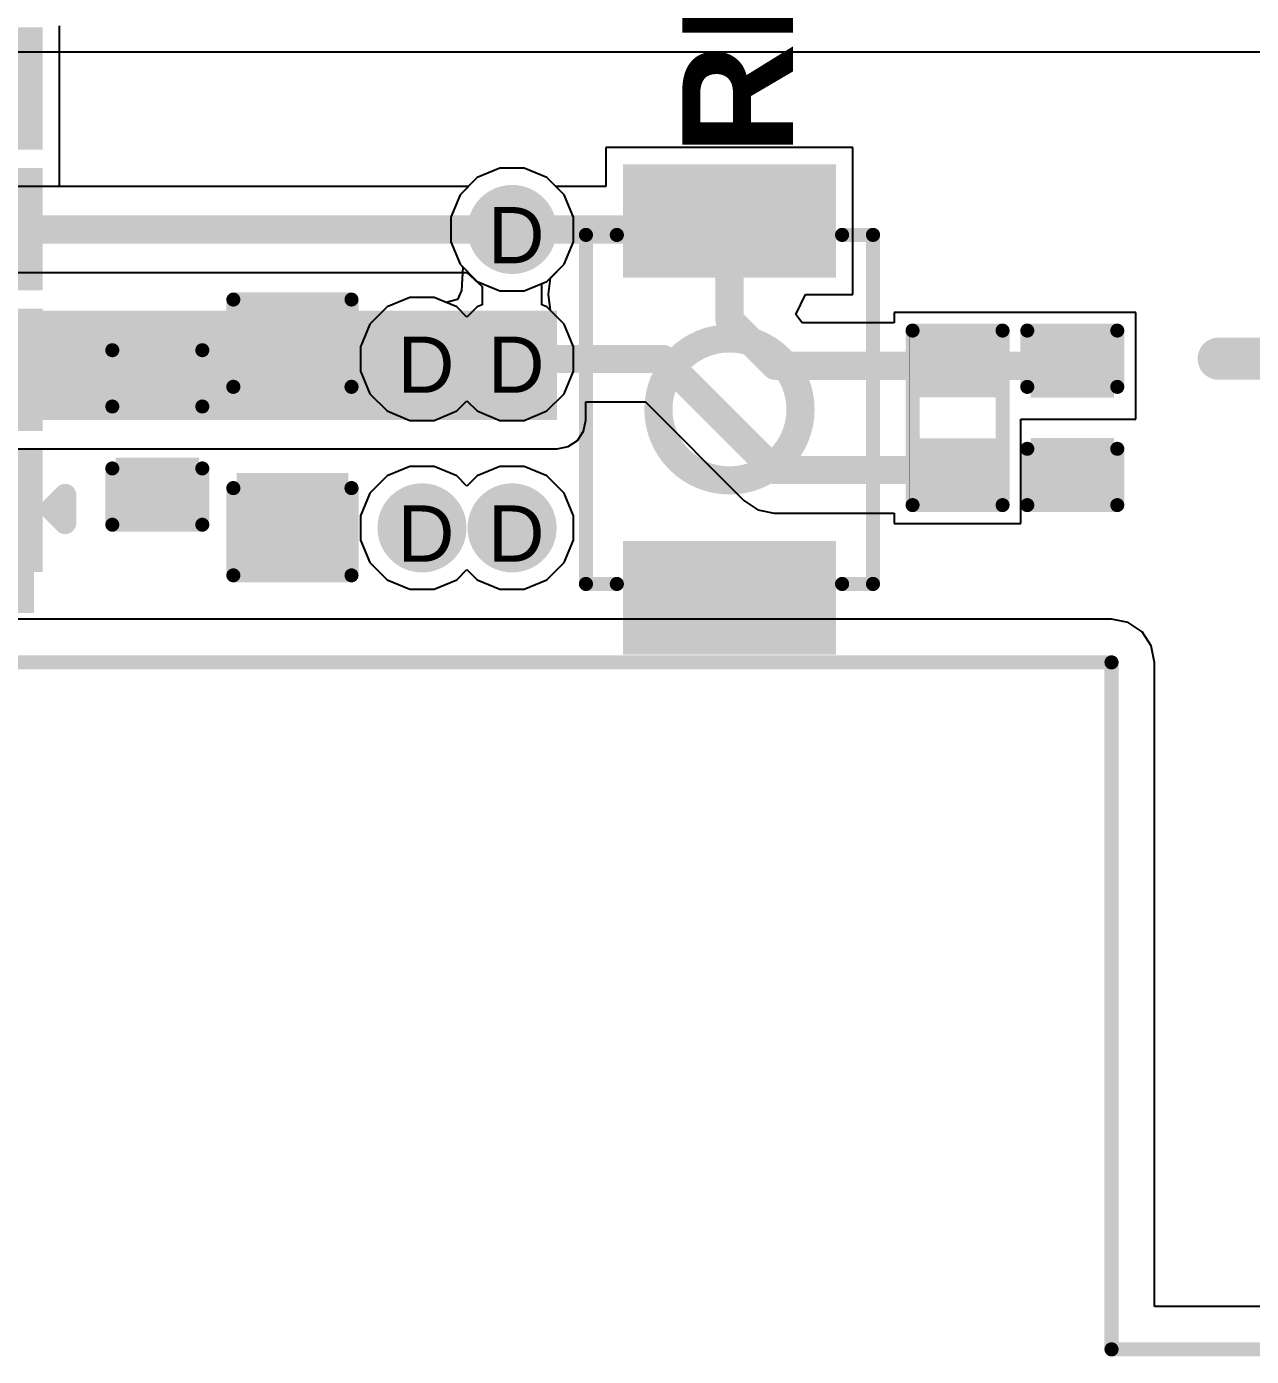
# Model space of a CAD drawing. Header units: inches. Extents: x 0 to 5032, y 0 to 5323.
# Drawn here: x 128.69 to 139.74, y -0.06 to 11.94 of the extents above; entities that cross this region are included whole.
import ezdxf

# ---------------------------------------------------------------- set-up
doc = ezdxf.new("R2010")
doc.units = ezdxf.units.IN
for name, color, linetype in [('Board Outline', 216, 'Continuous'), ('Bottom Layer', 5, 'Continuous'), ('Bottom Solder', 6, 'Continuous'), ('Drill Drawing', 1, 'Continuous'), ('Layer 1', 16, 'Continuous'), ('Layer 2', 76, 'Continuous'), ('Top Layer', 1, 'Continuous'), ('Top Overlay', 2, 'Continuous'), ('Top Paste', 8, 'Continuous'), ('Top Solder', 216, 'Continuous'), ('Via Holes', 16, 'Continuous')]:
    doc.layers.add(name, color=color, linetype=linetype)
doc.styles.add('Arial', font='', dxfattribs={"height": 0.2})
doc.styles.add('Arial_Bold', font='', dxfattribs={"height": 0.2})
doc.styles.get('Arial').set_extended_font_data('Arial')
doc.styles.get('Arial_Bold').set_extended_font_data('Arial', bold=True)

# ---------------------------------------------------------------- blocks, each defined once
blk = doc.blocks.new('C___0402_45')
at = {"layer": 'Top Layer'}
for points in [[(-0.699, -0.318), (-0.699, 0.318), (-0.241, 0.318), (-0.241, -0.318)], [(0.241, -0.318), (0.241, 0.318), (0.699, 0.318), (0.699, -0.318)]]:
    blk.add_hatch(color=1, dxfattribs=at).paths.add_polyline_path(points)
at = {"layer": 'Top Paste'}
for points in [[(-0.699, -0.318), (-0.699, 0.318), (-0.241, 0.318), (-0.241, -0.318)], [(0.241, -0.318), (0.241, 0.318), (0.699, 0.318), (0.699, -0.318)]]:
    blk.add_hatch(color=8, dxfattribs=at).paths.add_polyline_path(points)
at = {"layer": 'Top Solder'}
for points in [[(-0.758, -0.377), (-0.758, 0.377), (-0.181, 0.377), (-0.181, -0.377)], [(0.181, -0.377), (0.181, 0.377), (0.758, 0.377), (0.758, -0.377)]]:
    blk.add_hatch(color=216, dxfattribs=at).paths.add_polyline_path(points)
at = {"layer": 'Top Overlay'}
for points in [[(-0.787, 0.406, 0.127, 0.127, 0), (-0.279, 0.406, 0.127, 0.127, 0)], [(-0.787, 0.406, 0.127, 0.127, 0), (-0.787, -0.406, 0.127, 0.127, 0)], [(0.279, 0.406, 0.127, 0.127, 0), (0.787, 0.406, 0.127, 0.127, 0)], [(0.787, 0.406, 0.127, 0.127, 0), (0.787, -0.406, 0.127, 0.127, 0)], [(-0.787, -0.406, 0.127, 0.127, 0), (-0.279, -0.406, 0.127, 0.127, 0)], [(0.279, -0.406, 0.127, 0.127, 0), (0.787, -0.406, 0.127, 0.127, 0)]]:
    blk.add_lwpolyline(points, format="xyseb", dxfattribs=at)
for points in [[(-0.819, 0.406, 0.0635, 0.0635, 1), (-0.756, 0.406, 0.0635, 0.0635, 1)], [(-0.819, 0.406, 0.0635, 0.0635, 1), (-0.756, 0.406, 0.0635, 0.0635, 1)], [(-0.311, 0.406, 0.0635, 0.0635, 1), (-0.248, 0.406, 0.0635, 0.0635, 1)], [(0.248, 0.406, 0.0635, 0.0635, 1), (0.311, 0.406, 0.0635, 0.0635, 1)], [(0.756, 0.406, 0.0635, 0.0635, 1), (0.819, 0.406, 0.0635, 0.0635, 1)], [(0.756, 0.406, 0.0635, 0.0635, 1), (0.819, 0.406, 0.0635, 0.0635, 1)], [(-0.819, -0.406, 0.0635, 0.0635, 1), (-0.756, -0.406, 0.0635, 0.0635, 1)], [(-0.819, -0.406, 0.0635, 0.0635, 1), (-0.756, -0.406, 0.0635, 0.0635, 1)], [(-0.311, -0.406, 0.0635, 0.0635, 1), (-0.248, -0.406, 0.0635, 0.0635, 1)], [(0.248, -0.406, 0.0635, 0.0635, 1), (0.311, -0.406, 0.0635, 0.0635, 1)], [(0.756, -0.406, 0.0635, 0.0635, 1), (0.819, -0.406, 0.0635, 0.0635, 1)], [(0.756, -0.406, 0.0635, 0.0635, 1), (0.819, -0.406, 0.0635, 0.0635, 1)]]:
    blk.add_lwpolyline(points, format="xyseb", close=True, dxfattribs=at)
blk = doc.blocks.new('38_SMD_M______47')
at = {"layer": 'Top Layer'}
for points in [[(-9.5, 9.33), (-8, 9.33), (-8, 8.43), (-9.5, 8.43)], [(-9.5, 8.06), (-8, 8.06), (-8, 7.16), (-9.5, 7.16)], [(-9.5, 6.79), (-8, 6.79), (-8, 5.89), (-9.5, 5.89)], [(-9.5, 5.52), (-8, 5.52), (-8, 4.62), (-9.5, 4.62)]]:
    blk.add_hatch(color=1, dxfattribs=at).paths.add_polyline_path(points)
at = {"layer": 'Top Overlay'}
blk.add_hatch(color=2, dxfattribs=at).paths.add_polyline_path([(-9.521, 9.362), (-7.541, 9.362), (-7.541, 9.802), (-9.521, 9.802)])
at = {"layer": 'Top Paste'}
for points in [[(-9.5, 9.33), (-8, 9.33), (-8, 8.43), (-9.5, 8.43)], [(-9.5, 8.06), (-8, 8.06), (-8, 7.16), (-9.5, 7.16)], [(-9.5, 6.79), (-8, 6.79), (-8, 5.89), (-9.5, 5.89)], [(-9.5, 5.52), (-8, 5.52), (-8, 4.62), (-9.5, 4.62)]]:
    blk.add_hatch(color=8, dxfattribs=at).paths.add_polyline_path(points)
at = {"layer": 'Top Solder'}
for points in [[(-9.602, 9.432), (-7.898, 9.432), (-7.898, 8.328), (-9.602, 8.328)], [(-9.602, 8.162), (-7.898, 8.162), (-7.898, 7.058), (-9.602, 7.058)], [(-9.602, 6.892), (-7.898, 6.892), (-7.898, 5.788), (-9.602, 5.788)], [(-9.602, 5.622), (-7.898, 5.622), (-7.898, 4.518), (-9.602, 4.518)]]:
    blk.add_hatch(color=216, dxfattribs=at).paths.add_polyline_path(points)
at = {"layer": 'Top Overlay'}
for points in [[(-9.804, 8.992, 0.2, 0.2, 0), (-9.804, 8.738, 0.2, 0.2, 0)], [(-9.677, 8.865, 0.2, 0.2, 0), (-9.804, 8.992, 0.2, 0.2, 0)], [(-9.677, 8.865, 0.2, 0.2, 0), (-9.804, 8.738, 0.2, 0.2, 0)]]:
    blk.add_lwpolyline(points, format="xyseb", dxfattribs=at)
for points in [[(-9.854, 8.992, 0.1, 0.1, 1), (-9.754, 8.992, 0.1, 0.1, 1)], [(-9.854, 8.992, 0.1, 0.1, 1), (-9.754, 8.992, 0.1, 0.1, 1)], [(-9.727, 8.865, 0.1, 0.1, 1), (-9.627, 8.865, 0.1, 0.1, 1)], [(-9.727, 8.865, 0.1, 0.1, 1), (-9.627, 8.865, 0.1, 0.1, 1)], [(-9.854, 8.738, 0.1, 0.1, 1), (-9.754, 8.738, 0.1, 0.1, 1)], [(-9.854, 8.738, 0.1, 0.1, 1), (-9.754, 8.738, 0.1, 0.1, 1)]]:
    blk.add_lwpolyline(points, format="xyseb", close=True, dxfattribs=at)
blk = doc.blocks.new('C___0603_129')
at = {"layer": 'Top Layer'}
for points in [[(-0.381, 0.445), (-0.381, -0.445), (-1.143, -0.445), (-1.143, 0.445)], [(1.143, 0.445), (1.143, -0.445), (0.381, -0.445), (0.381, 0.445)]]:
    blk.add_hatch(color=1, dxfattribs=at).paths.add_polyline_path(points)
at = {"layer": 'Top Paste'}
for points in [[(-0.381, 0.445), (-0.381, -0.445), (-1.143, -0.445), (-1.143, 0.445)], [(1.143, 0.445), (1.143, -0.445), (0.381, -0.445), (0.381, 0.445)]]:
    blk.add_hatch(color=8, dxfattribs=at).paths.add_polyline_path(points)
at = {"layer": 'Top Solder'}
for points in [[(-0.321, 0.504), (-0.321, -0.504), (-1.203, -0.504), (-1.203, 0.504)], [(1.203, 0.504), (1.203, -0.504), (0.321, -0.504), (0.321, 0.504)]]:
    blk.add_hatch(color=216, dxfattribs=at).paths.add_polyline_path(points)
at = {"layer": 'Top Overlay'}
for points in [[(-1.245, 0.533, 0.127, 0.127, 0), (-0.457, 0.533, 0.127, 0.127, 0)], [(-1.245, 0.533, 0.127, 0.127, 0), (-1.245, -0.533, 0.127, 0.127, 0)], [(0.457, 0.533, 0.127, 0.127, 0), (1.245, 0.533, 0.127, 0.127, 0)], [(1.245, 0.533, 0.127, 0.127, 0), (1.245, -0.533, 0.127, 0.127, 0)], [(-1.245, -0.533, 0.127, 0.127, 0), (-0.457, -0.533, 0.127, 0.127, 0)], [(0.457, -0.533, 0.127, 0.127, 0), (1.245, -0.533, 0.127, 0.127, 0)]]:
    blk.add_lwpolyline(points, format="xyseb", dxfattribs=at)
for points in [[(-1.276, 0.533, 0.0635, 0.0635, 1), (-1.213, 0.533, 0.0635, 0.0635, 1)], [(-1.276, 0.533, 0.0635, 0.0635, 1), (-1.213, 0.533, 0.0635, 0.0635, 1)], [(-0.489, 0.533, 0.0635, 0.0635, 1), (-0.425, 0.533, 0.0635, 0.0635, 1)], [(0.425, 0.533, 0.0635, 0.0635, 1), (0.489, 0.533, 0.0635, 0.0635, 1)], [(1.213, 0.533, 0.0635, 0.0635, 1), (1.276, 0.533, 0.0635, 0.0635, 1)], [(1.213, 0.533, 0.0635, 0.0635, 1), (1.276, 0.533, 0.0635, 0.0635, 1)], [(-1.276, -0.533, 0.0635, 0.0635, 1), (-1.213, -0.533, 0.0635, 0.0635, 1)], [(-1.276, -0.533, 0.0635, 0.0635, 1), (-1.213, -0.533, 0.0635, 0.0635, 1)], [(-0.489, -0.533, 0.0635, 0.0635, 1), (-0.425, -0.533, 0.0635, 0.0635, 1)], [(0.425, -0.533, 0.0635, 0.0635, 1), (0.489, -0.533, 0.0635, 0.0635, 1)], [(1.213, -0.533, 0.0635, 0.0635, 1), (1.276, -0.533, 0.0635, 0.0635, 1)], [(1.213, -0.533, 0.0635, 0.0635, 1), (1.276, -0.533, 0.0635, 0.0635, 1)]]:
    blk.add_lwpolyline(points, format="xyseb", close=True, dxfattribs=at)
blk = doc.blocks.new('B3U_1000P_377')
at = {"layer": 'Top Layer'}
for points in [[(-2.11, 0.86), (-1.29, 0.86), (-1.29, -0.86), (-2.11, -0.86)], [(1.29, 0.86), (2.11, 0.86), (2.11, -0.86), (1.29, -0.86)]]:
    blk.add_hatch(color=1, dxfattribs=at).paths.add_polyline_path(points)
at = {"layer": 'Top Paste'}
for points in [[(-2.11, 0.86), (-1.29, 0.86), (-1.29, -0.86), (-2.11, -0.86)], [(1.29, 0.86), (2.11, 0.86), (2.11, -0.86), (1.29, -0.86)]]:
    blk.add_hatch(color=8, dxfattribs=at).paths.add_polyline_path(points)
at = {"layer": 'Top Solder'}
for points in [[(-2.212, 0.962), (-1.188, 0.962), (-1.188, -0.962), (-2.212, -0.962)], [(1.188, 0.962), (2.212, 0.962), (2.212, -0.962), (1.188, -0.962)]]:
    blk.add_hatch(color=216, dxfattribs=at).paths.add_polyline_path(points)
at = {"layer": 'Top Overlay'}
for points in [[(-1.575, 1.295, 0.127, 0.127, 0), (-1.575, 1.016, 0.127, 0.127, 0)], [(-1.575, 1.295, 0.127, 0.127, 0), (1.575, 1.295, 0.127, 0.127, 0)], [(1.575, 1.295, 0.127, 0.127, 0), (1.575, 1.016, 0.127, 0.127, 0)], [(-1.575, -1.016, 0.127, 0.127, 0), (-1.575, -1.295, 0.127, 0.127, 0)], [(1.575, -1.016, 0.127, 0.127, 0), (1.575, -1.295, 0.127, 0.127, 0)], [(-1.575, -1.295, 0.127, 0.127, 0), (1.575, -1.295, 0.127, 0.127, 0)]]:
    blk.add_lwpolyline(points, format="xyseb", dxfattribs=at)
for points in [[(-1.607, 1.295, 0.0635, 0.0635, 1), (-1.543, 1.295, 0.0635, 0.0635, 1)], [(-1.607, 1.295, 0.0635, 0.0635, 1), (-1.543, 1.295, 0.0635, 0.0635, 1)], [(1.543, 1.295, 0.0635, 0.0635, 1), (1.607, 1.295, 0.0635, 0.0635, 1)], [(1.543, 1.295, 0.0635, 0.0635, 1), (1.607, 1.295, 0.0635, 0.0635, 1)], [(-1.607, 1.016, 0.0635, 0.0635, 1), (-1.543, 1.016, 0.0635, 0.0635, 1)], [(1.543, 1.016, 0.0635, 0.0635, 1), (1.607, 1.016, 0.0635, 0.0635, 1)], [(0.641, 0, 0.254, 0.254, 1), (-0.641, 0, 0.254, 0.254, 1)], [(-0.705, 0, 0.127, 0.127, 1), (-0.578, 0, 0.127, 0.127, 1)], [(0.578, 0, 0.127, 0.127, 1), (0.705, 0, 0.127, 0.127, 1)], [(-1.607, -1.016, 0.0635, 0.0635, 1), (-1.543, -1.016, 0.0635, 0.0635, 1)], [(1.543, -1.016, 0.0635, 0.0635, 1), (1.607, -1.016, 0.0635, 0.0635, 1)], [(-1.607, -1.295, 0.0635, 0.0635, 1), (-1.543, -1.295, 0.0635, 0.0635, 1)], [(-1.607, -1.295, 0.0635, 0.0635, 1), (-1.543, -1.295, 0.0635, 0.0635, 1)], [(1.543, -1.295, 0.0635, 0.0635, 1), (1.607, -1.295, 0.0635, 0.0635, 1)], [(1.543, -1.295, 0.0635, 0.0635, 1), (1.607, -1.295, 0.0635, 0.0635, 1)]]:
    blk.add_lwpolyline(points, format="xyseb", close=True, dxfattribs=at)
blk = doc.blocks.new('R___0402_420')
at = {"layer": 'Top Layer'}
for points in [[(-0.699, -0.318), (-0.699, 0.317), (-0.241, 0.317), (-0.241, -0.318)], [(0.241, -0.318), (0.241, 0.317), (0.699, 0.317), (0.699, -0.318)]]:
    blk.add_hatch(color=1, dxfattribs=at).paths.add_polyline_path(points)
at = {"layer": 'Top Paste'}
for points in [[(-0.699, -0.318), (-0.699, 0.317), (-0.241, 0.317), (-0.241, -0.318)], [(0.241, -0.318), (0.241, 0.317), (0.699, 0.317), (0.699, -0.318)]]:
    blk.add_hatch(color=8, dxfattribs=at).paths.add_polyline_path(points)
at = {"layer": 'Top Solder'}
for points in [[(-0.754, -0.373), (-0.754, 0.373), (-0.186, 0.373), (-0.186, -0.373)], [(0.186, -0.373), (0.186, 0.373), (0.754, 0.373), (0.754, -0.373)]]:
    blk.add_hatch(color=216, dxfattribs=at).paths.add_polyline_path(points)
at = {"layer": 'Top Overlay'}
for points in [[(0.787, 0.406, 0.127, 0.127, 0), (-0.787, 0.406, 0.127, 0.127, 0)], [(-0.787, -0.406, 0.127, 0.127, 0), (-0.787, 0.406, 0.127, 0.127, 0)], [(0.787, -0.406, 0.127, 0.127, 0), (0.787, 0.406, 0.127, 0.127, 0)], [(0.787, -0.406, 0.127, 0.127, 0), (-0.787, -0.406, 0.127, 0.127, 0)], [(0.813, -0.432, 0.00323, 0.00323, 0), (-0.813, -0.432, 0.00323, 0.00323, 0)]]:
    blk.add_lwpolyline(points, format="xyseb", dxfattribs=at)
for points in [[(-0.819, 0.406, 0.0635, 0.0635, 1), (-0.756, 0.406, 0.0635, 0.0635, 1)], [(-0.819, 0.406, 0.0635, 0.0635, 1), (-0.756, 0.406, 0.0635, 0.0635, 1)], [(0.756, 0.406, 0.0635, 0.0635, 1), (0.819, 0.406, 0.0635, 0.0635, 1)], [(0.756, 0.406, 0.0635, 0.0635, 1), (0.819, 0.406, 0.0635, 0.0635, 1)], [(-0.819, -0.406, 0.0635, 0.0635, 1), (-0.756, -0.406, 0.0635, 0.0635, 1)], [(-0.819, -0.406, 0.0635, 0.0635, 1), (-0.756, -0.406, 0.0635, 0.0635, 1)], [(0.756, -0.406, 0.0635, 0.0635, 1), (0.819, -0.406, 0.0635, 0.0635, 1)], [(0.756, -0.406, 0.0635, 0.0635, 1), (0.819, -0.406, 0.0635, 0.0635, 1)], [(-0.814, -0.432, 0.00161, 0.00161, 1), (-0.812, -0.432, 0.00161, 0.00161, 1)], [(0.812, -0.432, 0.00161, 0.00161, 1), (0.814, -0.432, 0.00161, 0.00161, 1)]]:
    blk.add_lwpolyline(points, format="xyseb", close=True, dxfattribs=at)
blk = doc.blocks.new('C___0402_473')
at = {"layer": 'Top Layer'}
for points in [[(-0.699, -0.318), (-0.699, 0.318), (-0.241, 0.318), (-0.241, -0.318)], [(0.241, -0.318), (0.241, 0.318), (0.699, 0.318), (0.699, -0.318)]]:
    blk.add_hatch(color=1, dxfattribs=at).paths.add_polyline_path(points)
at = {"layer": 'Top Paste'}
for points in [[(-0.699, -0.318), (-0.699, 0.318), (-0.241, 0.318), (-0.241, -0.318)], [(0.241, -0.318), (0.241, 0.318), (0.699, 0.318), (0.699, -0.318)]]:
    blk.add_hatch(color=8, dxfattribs=at).paths.add_polyline_path(points)
at = {"layer": 'Top Solder'}
for points in [[(-0.758, -0.377), (-0.758, 0.377), (-0.181, 0.377), (-0.181, -0.377)], [(0.181, -0.377), (0.181, 0.377), (0.758, 0.377), (0.758, -0.377)]]:
    blk.add_hatch(color=216, dxfattribs=at).paths.add_polyline_path(points)
at = {"layer": 'Top Overlay'}
for points in [[(-0.787, 0.406, 0.127, 0.127, 0), (-0.787, -0.406, 0.127, 0.127, 0)], [(-0.787, 0.406, 0.127, 0.127, 0), (-0.279, 0.406, 0.127, 0.127, 0)], [(0.279, 0.406, 0.127, 0.127, 0), (0.787, 0.406, 0.127, 0.127, 0)], [(0.787, 0.406, 0.127, 0.127, 0), (0.787, -0.406, 0.127, 0.127, 0)], [(-0.787, -0.406, 0.127, 0.127, 0), (-0.279, -0.406, 0.127, 0.127, 0)], [(0.279, -0.406, 0.127, 0.127, 0), (0.787, -0.406, 0.127, 0.127, 0)]]:
    blk.add_lwpolyline(points, format="xyseb", dxfattribs=at)
for points in [[(-0.819, 0.406, 0.0635, 0.0635, 1), (-0.756, 0.406, 0.0635, 0.0635, 1)], [(-0.819, 0.406, 0.0635, 0.0635, 1), (-0.756, 0.406, 0.0635, 0.0635, 1)], [(-0.311, 0.406, 0.0635, 0.0635, 1), (-0.248, 0.406, 0.0635, 0.0635, 1)], [(0.248, 0.406, 0.0635, 0.0635, 1), (0.311, 0.406, 0.0635, 0.0635, 1)], [(0.756, 0.406, 0.0635, 0.0635, 1), (0.819, 0.406, 0.0635, 0.0635, 1)], [(0.756, 0.406, 0.0635, 0.0635, 1), (0.819, 0.406, 0.0635, 0.0635, 1)], [(-0.819, -0.406, 0.0635, 0.0635, 1), (-0.756, -0.406, 0.0635, 0.0635, 1)], [(-0.819, -0.406, 0.0635, 0.0635, 1), (-0.756, -0.406, 0.0635, 0.0635, 1)], [(-0.311, -0.406, 0.0635, 0.0635, 1), (-0.248, -0.406, 0.0635, 0.0635, 1)], [(0.248, -0.406, 0.0635, 0.0635, 1), (0.311, -0.406, 0.0635, 0.0635, 1)], [(0.756, -0.406, 0.0635, 0.0635, 1), (0.819, -0.406, 0.0635, 0.0635, 1)], [(0.756, -0.406, 0.0635, 0.0635, 1), (0.819, -0.406, 0.0635, 0.0635, 1)]]:
    blk.add_lwpolyline(points, format="xyseb", close=True, dxfattribs=at)

msp = doc.modelspace()

# ---------------------------------------------------------------- hatches: boundary and pattern name
at = {"layer": 'Bottom Layer'}
h = msp.add_hatch(color=5, dxfattribs=at)
edge = h.paths.add_edge_path()
edge.add_arc((133.071, 10.107), 0.3, 0, 360)
h = msp.add_hatch(color=5, dxfattribs=at)
edge = h.paths.add_edge_path()
edge.add_arc((132.258, 8.938), 0.3, 0, 360)
h = msp.add_hatch(color=5, dxfattribs=at)
edge = h.paths.add_edge_path()
edge.add_arc((133.071, 8.938), 0.3, 0, 360)
h = msp.add_hatch(color=5, dxfattribs=at)
edge = h.paths.add_edge_path()
edge.add_arc((132.258, 7.414), 0.3, 0, 360)
h = msp.add_hatch(color=5, dxfattribs=at)
edge = h.paths.add_edge_path()
edge.add_arc((133.071, 7.414), 0.3, 0, 360)
at = {"layer": 'Bottom Solder'}
h = msp.add_hatch(color=6, dxfattribs=at)
edge = h.paths.add_edge_path()
edge.add_arc((133.071, 10.107), 0.402, 0, 360)
h = msp.add_hatch(color=6, dxfattribs=at)
edge = h.paths.add_edge_path()
edge.add_arc((132.258, 8.938), 0.402, 0, 360)
h = msp.add_hatch(color=6, dxfattribs=at)
edge = h.paths.add_edge_path()
edge.add_arc((133.071, 8.938), 0.402, 0, 360)
h = msp.add_hatch(color=6, dxfattribs=at)
edge = h.paths.add_edge_path()
edge.add_arc((132.258, 7.414), 0.402, 0, 360)
h = msp.add_hatch(color=6, dxfattribs=at)
edge = h.paths.add_edge_path()
edge.add_arc((133.071, 7.414), 0.402, 0, 360)
at = {"layer": 'Layer 1'}
h = msp.add_hatch(color=16, dxfattribs=at)
edge = h.paths.add_edge_path()
edge.add_arc((133.071, 10.107), 0.3, 0, 360)
h = msp.add_hatch(color=16, dxfattribs=at)
edge = h.paths.add_edge_path()
edge.add_arc((132.258, 8.938), 0.3, 0, 360)
h = msp.add_hatch(color=16, dxfattribs=at)
edge = h.paths.add_edge_path()
edge.add_arc((133.071, 8.938), 0.3, 0, 360)
h = msp.add_hatch(color=16, dxfattribs=at)
edge = h.paths.add_edge_path()
edge.add_arc((132.258, 7.414), 0.3, 0, 360)
h = msp.add_hatch(color=16, dxfattribs=at)
edge = h.paths.add_edge_path()
edge.add_arc((133.071, 7.414), 0.3, 0, 360)
at = {"layer": 'Layer 2'}
h = msp.add_hatch(color=76, dxfattribs=at)
edge = h.paths.add_edge_path()
edge.add_arc((133.071, 10.107), 0.3, 0, 360)
h = msp.add_hatch(color=76, dxfattribs=at)
edge = h.paths.add_edge_path()
edge.add_arc((132.258, 8.938), 0.3, 0, 360)
h = msp.add_hatch(color=76, dxfattribs=at)
edge = h.paths.add_edge_path()
edge.add_arc((133.071, 8.938), 0.3, 0, 360)
h = msp.add_hatch(color=76, dxfattribs=at)
edge = h.paths.add_edge_path()
edge.add_arc((132.258, 7.414), 0.3, 0, 360)
h = msp.add_hatch(color=76, dxfattribs=at)
edge = h.paths.add_edge_path()
edge.add_arc((133.071, 7.414), 0.3, 0, 360)
at = {"layer": 'Top Layer'}
h = msp.add_hatch(color=1, dxfattribs=at)
edge = h.paths.add_edge_path()
edge.add_arc((133.071, 10.107), 0.3, 0, 360)
msp.add_hatch(color=1, dxfattribs=at).paths.add_polyline_path([(127.235, 8.387), (133.477, 8.387), (133.477, 9.373), (127.235, 9.373)])
h = msp.add_hatch(color=1, dxfattribs=at)
edge = h.paths.add_edge_path()
edge.add_arc((132.258, 8.938), 0.3, 0, 360)
h = msp.add_hatch(color=1, dxfattribs=at)
edge = h.paths.add_edge_path()
edge.add_arc((133.071, 8.938), 0.3, 0, 360)
h = msp.add_hatch(color=1, dxfattribs=at)
edge = h.paths.add_edge_path()
edge.add_arc((132.258, 7.414), 0.3, 0, 360)
h = msp.add_hatch(color=1, dxfattribs=at)
edge = h.paths.add_edge_path()
edge.add_arc((133.071, 7.414), 0.3, 0, 360)
at = {"layer": 'Top Solder'}
h = msp.add_hatch(color=216, dxfattribs=at)
edge = h.paths.add_edge_path()
edge.add_arc((133.071, 10.107), 0.402, 0, 360)
h = msp.add_hatch(color=216, dxfattribs=at)
edge = h.paths.add_edge_path()
edge.add_arc((132.258, 8.938), 0.402, 0, 360)
h = msp.add_hatch(color=216, dxfattribs=at)
edge = h.paths.add_edge_path()
edge.add_arc((133.071, 8.938), 0.402, 0, 360)
h = msp.add_hatch(color=216, dxfattribs=at)
edge = h.paths.add_edge_path()
edge.add_arc((132.258, 7.414), 0.402, 0, 360)
h = msp.add_hatch(color=216, dxfattribs=at)
edge = h.paths.add_edge_path()
edge.add_arc((133.071, 7.414), 0.402, 0, 360)
at = {"layer": 'Via Holes'}
h = msp.add_hatch(color=7, dxfattribs=at)
edge = h.paths.add_edge_path()
edge.add_arc((133.071, 10.107), 0.15, 0, 360)
h = msp.add_hatch(color=7, dxfattribs=at)
edge = h.paths.add_edge_path()
edge.add_arc((132.258, 8.938), 0.15, 0, 360)
h = msp.add_hatch(color=7, dxfattribs=at)
edge = h.paths.add_edge_path()
edge.add_arc((133.071, 8.938), 0.15, 0, 360)
h = msp.add_hatch(color=7, dxfattribs=at)
edge = h.paths.add_edge_path()
edge.add_arc((132.258, 7.414), 0.15, 0, 360)
h = msp.add_hatch(color=7, dxfattribs=at)
edge = h.paths.add_edge_path()
edge.add_arc((133.071, 7.414), 0.15, 0, 360)

# ---------------------------------------------------------------- linework, layer by layer
at = {"layer": 'Board Outline'}
for points in [[(100.293, 6.2, 0.127, 0.127, 0), (138.479, 6.2, 0.127, 0.127, 0)], [(138.479, 0, 0.127, 0.127, 0), (138.479, 6.2, 0.127, 0.127, 0)], [(138.479, 0, 0.127, 0.127, 0), (200, 0, 0.127, 0.127, 0)]]:
    msp.add_lwpolyline(points, format="xyseb", dxfattribs=at)
for points in [[(138.447, 6.2, 0.0635, 0.0635, 1), (138.511, 6.2, 0.0635, 0.0635, 1)], [(138.447, 6.2, 0.0635, 0.0635, 1), (138.511, 6.2, 0.0635, 0.0635, 1)], [(138.447, 0, 0.0635, 0.0635, 1), (138.511, 0, 0.0635, 0.0635, 1)], [(138.447, 0, 0.0635, 0.0635, 1), (138.511, 0, 0.0635, 0.0635, 1)]]:
    msp.add_lwpolyline(points, format="xyseb", close=True, dxfattribs=at)
at = {"layer": 'Bottom Layer'}
for p, q in [((132.757, 10.576), (132.676, 10.495)), ((132.96, 10.661), (132.757, 10.576)), ((133.181, 10.661), (132.96, 10.661)), ((133.384, 10.576), (133.181, 10.661)), ((133.54, 10.42), (133.384, 10.576)), ((132.676, 10.495), (110.508, 10.495)), ((133.625, 10.217), (133.54, 10.42)), ((133.625, 9.996), (133.625, 10.217)), ((133.54, 9.793), (133.625, 9.996)), ((133.384, 9.637), (133.54, 9.793)), ((110.669, 9.718), (132.664, 9.718)), ((132.664, 9.718), (132.801, 9.592)), ((133.34, 9.619), (133.384, 9.637)), ((133.34, 9.426), (133.34, 9.619)), ((132.148, 9.492), (131.944, 9.408)), ((132.368, 9.492), (132.148, 9.492)), ((132.572, 9.408), (132.368, 9.492)), ((132.801, 9.592), (132.801, 9.426)), ((131.944, 9.408), (131.788, 9.252)), ((132.664, 9.315), (132.572, 9.408)), ((132.757, 9.408), (132.664, 9.315)), ((132.801, 9.426), (132.757, 9.408)), ((133.384, 9.408), (133.34, 9.426)), ((133.54, 9.252), (133.384, 9.408)), ((131.788, 9.252), (131.704, 9.048)), ((133.625, 9.048), (133.54, 9.252)), ((131.704, 9.048), (131.704, 8.828)), ((133.625, 8.828), (133.625, 9.048)), ((131.704, 8.828), (131.788, 8.624)), ((133.54, 8.624), (133.625, 8.828)), ((131.788, 8.624), (131.944, 8.469)), ((132.572, 8.469), (132.664, 8.561)), ((132.664, 8.561), (132.757, 8.469)), ((133.384, 8.469), (133.54, 8.624)), ((131.944, 8.469), (132.148, 8.384)), ((132.368, 8.384), (132.572, 8.469)), ((132.757, 8.469), (132.96, 8.384)), ((133.181, 8.384), (133.384, 8.469)), ((132.148, 8.384), (132.368, 8.384)), ((132.96, 8.384), (133.181, 8.384)), ((138.479, 6.589), (100.293, 6.589)), ((138.628, 6.559), (138.479, 6.589)), ((138.754, 6.475), (138.628, 6.559)), ((138.838, 6.349), (138.754, 6.475)), ((138.868, 6.2), (138.838, 6.349)), ((138.868, 0.388), (138.868, 6.2)), ((195.516, 0.388), (138.868, 0.388))]:
    msp.add_line(p, q, dxfattribs=at)
msp.add_lwpolyline([(110.508, 10.107, 0.254, 0.254, 0), (133.071, 10.107, 0.254, 0.254, 0)], format="xyseb", dxfattribs=at)
msp.add_lwpolyline([(133.007, 10.107, 0.127, 0.127, 1), (133.134, 10.107, 0.127, 0.127, 1)], format="xyseb", close=True, dxfattribs=at)
at = {"layer": 'Layer 1'}
for p, q in [((94.894, 11.709), (141.471, 11.709)), ((132.757, 10.576), (132.601, 10.42)), ((132.96, 10.661), (132.757, 10.576)), ((133.181, 10.661), (132.96, 10.661)), ((133.384, 10.576), (133.181, 10.661)), ((133.54, 10.42), (133.384, 10.576)), ((132.601, 10.42), (132.517, 10.217)), ((133.625, 10.217), (133.54, 10.42)), ((132.517, 10.217), (132.517, 9.996)), ((133.625, 9.996), (133.625, 10.217)), ((132.517, 9.996), (132.601, 9.793)), ((133.54, 9.793), (133.625, 9.996)), ((132.601, 9.793), (132.627, 9.767)), ((132.627, 9.767), (132.613, 9.556)), ((133.417, 9.669), (133.54, 9.793)), ((133.399, 9.522), (133.417, 9.669)), ((132.148, 9.492), (131.944, 9.408)), ((132.368, 9.492), (132.148, 9.492)), ((132.477, 9.447), (132.368, 9.492)), ((132.613, 9.556), (132.579, 9.476)), ((133.417, 9.375), (133.399, 9.522)), ((131.944, 9.408), (131.788, 9.252)), ((132.579, 9.476), (132.477, 9.447)), ((133.54, 9.252), (133.417, 9.375)), ((131.788, 9.252), (131.704, 9.048)), ((133.625, 9.048), (133.54, 9.252)), ((131.704, 9.048), (131.704, 8.828)), ((133.625, 8.828), (133.625, 9.048)), ((131.704, 8.828), (131.788, 8.624)), ((133.54, 8.624), (133.625, 8.828)), ((131.788, 8.624), (131.944, 8.469)), ((132.572, 8.469), (132.664, 8.561)), ((132.664, 8.561), (132.757, 8.469)), ((133.384, 8.469), (133.54, 8.624)), ((131.944, 8.469), (132.148, 8.384)), ((132.368, 8.384), (132.572, 8.469)), ((132.757, 8.469), (132.96, 8.384)), ((133.181, 8.384), (133.384, 8.469)), ((132.148, 8.384), (132.368, 8.384)), ((132.96, 8.384), (133.181, 8.384)), ((132.148, 7.968), (131.944, 7.884)), ((132.368, 7.968), (132.148, 7.968)), ((132.572, 7.884), (132.368, 7.968)), ((132.96, 7.968), (132.757, 7.884)), ((133.181, 7.968), (132.96, 7.968)), ((133.384, 7.884), (133.181, 7.968)), ((131.944, 7.884), (131.788, 7.728)), ((132.664, 7.791), (132.572, 7.884)), ((132.757, 7.884), (132.664, 7.791)), ((133.54, 7.728), (133.384, 7.884)), ((131.788, 7.728), (131.704, 7.524)), ((133.625, 7.524), (133.54, 7.728)), ((131.704, 7.524), (131.704, 7.304)), ((133.625, 7.304), (133.625, 7.524)), ((131.704, 7.304), (131.788, 7.1)), ((133.54, 7.1), (133.625, 7.304)), ((131.788, 7.1), (131.944, 6.945)), ((133.384, 6.945), (133.54, 7.1)), ((132.572, 6.945), (132.664, 7.037)), ((132.664, 7.037), (132.757, 6.945)), ((131.944, 6.945), (132.148, 6.86)), ((132.148, 6.86), (132.368, 6.86)), ((132.368, 6.86), (132.572, 6.945)), ((132.757, 6.945), (132.96, 6.86)), ((132.96, 6.86), (133.181, 6.86)), ((133.181, 6.86), (133.384, 6.945)), ((138.479, 6.589), (100.293, 6.589)), ((138.628, 6.559), (138.479, 6.589)), ((138.754, 6.475), (138.628, 6.559)), ((138.838, 6.349), (138.754, 6.475)), ((138.868, 6.2), (138.838, 6.349)), ((138.868, 0.388), (138.868, 6.2)), ((199.612, 0.388), (138.868, 0.388))]:
    msp.add_line(p, q, dxfattribs=at)
msp.add_lwpolyline([(139.446, 8.941, 0.381, 0.381, 0), (141.961, 8.941, 0.381, 0.381, 0)], format="xyseb", dxfattribs=at)
msp.add_lwpolyline([(139.351, 8.941, 0.191, 0.191, 1), (139.541, 8.941, 0.191, 0.191, 1)], format="xyseb", close=True, dxfattribs=at)
at = {"layer": 'Layer 2'}
for p, q in [((132.757, 10.576), (132.601, 10.42)), ((132.96, 10.661), (132.757, 10.576)), ((133.181, 10.661), (132.96, 10.661)), ((133.384, 10.576), (133.181, 10.661)), ((133.54, 10.42), (133.384, 10.576)), ((132.601, 10.42), (132.517, 10.217)), ((133.625, 10.217), (133.54, 10.42)), ((132.517, 10.217), (132.517, 9.996)), ((133.625, 9.996), (133.625, 10.217)), ((132.517, 9.996), (132.601, 9.793)), ((133.54, 9.793), (133.625, 9.996)), ((132.601, 9.793), (132.757, 9.637)), ((133.384, 9.637), (133.54, 9.793)), ((132.757, 9.637), (132.96, 9.553)), ((133.181, 9.553), (133.384, 9.637)), ((132.96, 9.553), (133.181, 9.553)), ((132.148, 7.968), (131.944, 7.884)), ((132.368, 7.968), (132.148, 7.968)), ((132.572, 7.884), (132.368, 7.968)), ((132.96, 7.968), (132.757, 7.884)), ((133.181, 7.968), (132.96, 7.968)), ((133.384, 7.884), (133.181, 7.968)), ((131.944, 7.884), (131.788, 7.728)), ((132.664, 7.791), (132.572, 7.884)), ((132.757, 7.884), (132.664, 7.791)), ((133.54, 7.728), (133.384, 7.884)), ((131.788, 7.728), (131.704, 7.524)), ((133.625, 7.524), (133.54, 7.728)), ((131.704, 7.524), (131.704, 7.304)), ((133.625, 7.304), (133.625, 7.524)), ((131.704, 7.304), (131.788, 7.1)), ((133.54, 7.1), (133.625, 7.304)), ((131.788, 7.1), (131.944, 6.945)), ((133.384, 6.945), (133.54, 7.1)), ((132.572, 6.945), (132.664, 7.037)), ((132.664, 7.037), (132.757, 6.945)), ((131.944, 6.945), (132.148, 6.86)), ((132.148, 6.86), (132.368, 6.86)), ((132.368, 6.86), (132.572, 6.945)), ((132.757, 6.945), (132.96, 6.86)), ((132.96, 6.86), (133.181, 6.86)), ((133.181, 6.86), (133.384, 6.945)), ((138.479, 6.589), (100.293, 6.589)), ((138.628, 6.559), (138.479, 6.589)), ((138.754, 6.475), (138.628, 6.559)), ((138.838, 6.349), (138.754, 6.475)), ((138.868, 6.2), (138.838, 6.349)), ((138.868, 0.388), (138.868, 6.2)), ((195.387, 0.388), (138.868, 0.388))]:
    msp.add_line(p, q, dxfattribs=at)
at = {"layer": 'Top Layer'}
for p, q in [((128.988, 10.813), (128.988, 11.945)), ((128.988, 10.813), (128.988, 10.813)), ((128.988, 10.495), (128.988, 10.813)), ((136.146, 10.847), (133.918, 10.847)), ((133.918, 10.847), (133.918, 10.495)), ((136.146, 9.519), (136.146, 10.847)), ((132.757, 10.576), (132.676, 10.495)), ((132.96, 10.661), (132.757, 10.576)), ((133.181, 10.661), (132.96, 10.661)), ((133.384, 10.576), (133.181, 10.661)), ((133.466, 10.495), (133.384, 10.576)), ((132.676, 10.495), (128.988, 10.495)), ((133.918, 10.495), (133.466, 10.495)), ((135.63, 9.341), (135.718, 9.519)), ((135.718, 9.519), (136.146, 9.519)), ((135.687, 9.265), (135.63, 9.341)), ((136.518, 9.265), (135.687, 9.265)), ((138.697, 9.359), (136.518, 9.359)), ((136.518, 9.359), (136.518, 9.265)), ((138.697, 8.394), (138.697, 9.359)), ((133.736, 8.387), (133.736, 8.55)), ((133.736, 8.55), (134.273, 8.55)), ((134.273, 8.55), (135.161, 7.662)), ((133.66, 8.203), (133.716, 8.287)), ((133.716, 8.287), (133.736, 8.387)), ((137.661, 7.454), (137.661, 8.394)), ((137.661, 8.394), (138.697, 8.394)), ((133.576, 8.147), (133.66, 8.203)), ((127.235, 8.128), (133.477, 8.128)), ((133.477, 8.128), (133.576, 8.147)), ((135.161, 7.662), (135.287, 7.578)), ((135.287, 7.578), (135.435, 7.548)), ((135.435, 7.548), (136.518, 7.548)), ((136.518, 7.548), (136.518, 7.454)), ((136.518, 7.454), (137.661, 7.454)), ((138.479, 6.589), (100.293, 6.589)), ((138.628, 6.559), (138.479, 6.589)), ((138.754, 6.475), (138.628, 6.559)), ((138.838, 6.349), (138.754, 6.475)), ((138.868, 6.2), (138.838, 6.349)), ((138.868, 0.388), (138.868, 6.2)), ((194.225, 0.388), (138.868, 0.388))]:
    msp.add_line(p, q, dxfattribs=at)
for points in [[(128.13, 10.107, 0.254, 0.254, 0), (133.071, 10.107, 0.254, 0.254, 0)], [(133.071, 10.107, 0.254, 0.254, 0), (135.032, 10.107, 0.254, 0.254, 0)], [(135.032, 9.29, 0.254, 0.254, 0), (135.032, 10.107, 0.254, 0.254, 0)], [(135.032, 9.29, 0.254, 0.254, 0), (135.446, 8.876, 0.254, 0.254, 0)], [(133.071, 8.938, 0.254, 0.254, 0), (134.434, 8.938, 0.254, 0.254, 0)], [(133.071, 8.793, 0.254, 0.254, 0), (133.071, 8.938, 0.254, 0.254, 0)], [(134.434, 8.938, 0.254, 0.254, 0), (135.435, 7.937, 0.254, 0.254, 0)], [(135.446, 8.876, 0.254, 0.254, 0), (137.09, 8.876, 0.254, 0.254, 0)], [(137.09, 8.876, 0.254, 0.254, 0), (138.125, 8.876, 0.254, 0.254, 0)], [(135.435, 7.937, 0.254, 0.254, 0), (137.09, 7.937, 0.254, 0.254, 0)]]:
    msp.add_lwpolyline(points, format="xyseb", dxfattribs=at)
for points in [[(133.007, 10.107, 0.127, 0.127, 1), (133.134, 10.107, 0.127, 0.127, 1)], [(133.007, 10.107, 0.127, 0.127, 1), (133.134, 10.107, 0.127, 0.127, 1)], [(134.969, 10.107, 0.127, 0.127, 1), (135.096, 10.107, 0.127, 0.127, 1)], [(134.969, 10.107, 0.127, 0.127, 1), (135.096, 10.107, 0.127, 0.127, 1)], [(134.969, 9.29, 0.127, 0.127, 1), (135.096, 9.29, 0.127, 0.127, 1)], [(134.969, 9.29, 0.127, 0.127, 1), (135.096, 9.29, 0.127, 0.127, 1)], [(133.007, 8.938, 0.127, 0.127, 1), (133.134, 8.938, 0.127, 0.127, 1)], [(133.007, 8.938, 0.127, 0.127, 1), (133.134, 8.938, 0.127, 0.127, 1)], [(134.37, 8.938, 0.127, 0.127, 1), (134.497, 8.938, 0.127, 0.127, 1)], [(134.37, 8.938, 0.127, 0.127, 1), (134.497, 8.938, 0.127, 0.127, 1)], [(135.382, 8.876, 0.127, 0.127, 1), (135.509, 8.876, 0.127, 0.127, 1)], [(135.382, 8.876, 0.127, 0.127, 1), (135.509, 8.876, 0.127, 0.127, 1)], [(137.026, 8.876, 0.127, 0.127, 1), (137.153, 8.876, 0.127, 0.127, 1)], [(137.026, 8.876, 0.127, 0.127, 1), (137.153, 8.876, 0.127, 0.127, 1)], [(138.062, 8.876, 0.127, 0.127, 1), (138.189, 8.876, 0.127, 0.127, 1)], [(133.007, 8.793, 0.127, 0.127, 1), (133.134, 8.793, 0.127, 0.127, 1)], [(135.372, 7.937, 0.127, 0.127, 1), (135.499, 7.937, 0.127, 0.127, 1)], [(135.372, 7.937, 0.127, 0.127, 1), (135.499, 7.937, 0.127, 0.127, 1)], [(137.026, 7.937, 0.127, 0.127, 1), (137.153, 7.937, 0.127, 0.127, 1)]]:
    msp.add_lwpolyline(points, format="xyseb", close=True, dxfattribs=at)

# ---------------------------------------------------------------- block references
for name, p, rotation in [('38_SMD_M______47', (119.235, 16.449), 180), ('B3U_1000P_377', (135.032, 8.483), 90), ('C___0603_129', (131.089, 8.23), 90), ('R___0402_420', (137.09, 8.407), 270), ('C___0402_473', (138.125, 8.407), 90), ('C___0402_45', (129.87, 8.23), 90)]:
    msp.add_blockref(name, p, dxfattribs=dict(rotation=rotation))

# ---------------------------------------------------------------- texts
at = {"layer": 'Drill Drawing', "style": 'Arial'}
for p in [(132.851, 9.802), (132.038, 8.633), (132.851, 8.633), (132.038, 7.109), (132.851, 7.109)]:
    msp.add_text('D', height=0.508, dxfattribs=at).set_placement(p)
at = {"layer": 'Top Overlay', "style": 'Arial_Bold'}
msp.add_text('RESET', height=1, rotation=90, dxfattribs=at).set_placement((135.606, 10.78))

doc.saveas('drawing.dxf')
